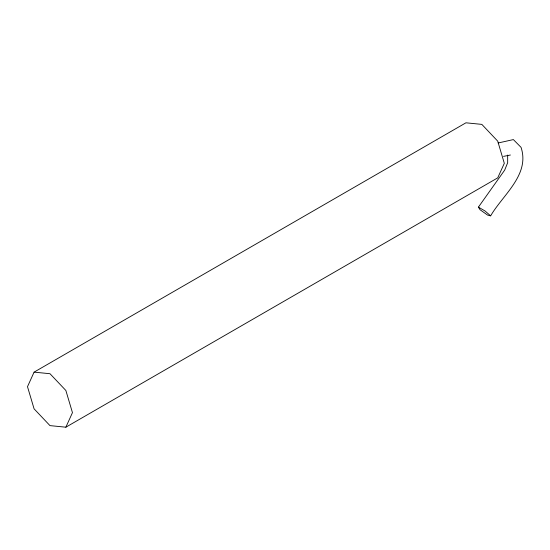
<?xml version="1.0" encoding="UTF-8"?>
<svg xmlns="http://www.w3.org/2000/svg" width="550" height="550" viewBox="0 0 550 550"><rect width="100%" height="100%" fill="white"/><g stroke="black" fill="none" stroke-linecap="round" stroke-linejoin="round"><path stroke-width="0.82" d="M34.086 372.137L27.5 386.684L34.086 408.842L49.974 425.618L65.869 427.192L497.723 177.863L504.309 163.316L497.723 141.157L481.834 124.382L465.939 122.808L34.086 372.137L49.974 373.711L65.869 390.486L72.456 412.644L65.869 427.192M498.149 142.986L513.37 139.59L521.049 147.359C530.179 174.742 502.81 194.803 490.648 215.847L487.596 215.091L480.026 209.715L478.404 207.144L504.666 170.136L507.664 162.752L507.664 155.086M503.532 156.379L510.407 155.011M478.404 207.144L484.969 210.932L490.648 215.847"/></g></svg>
